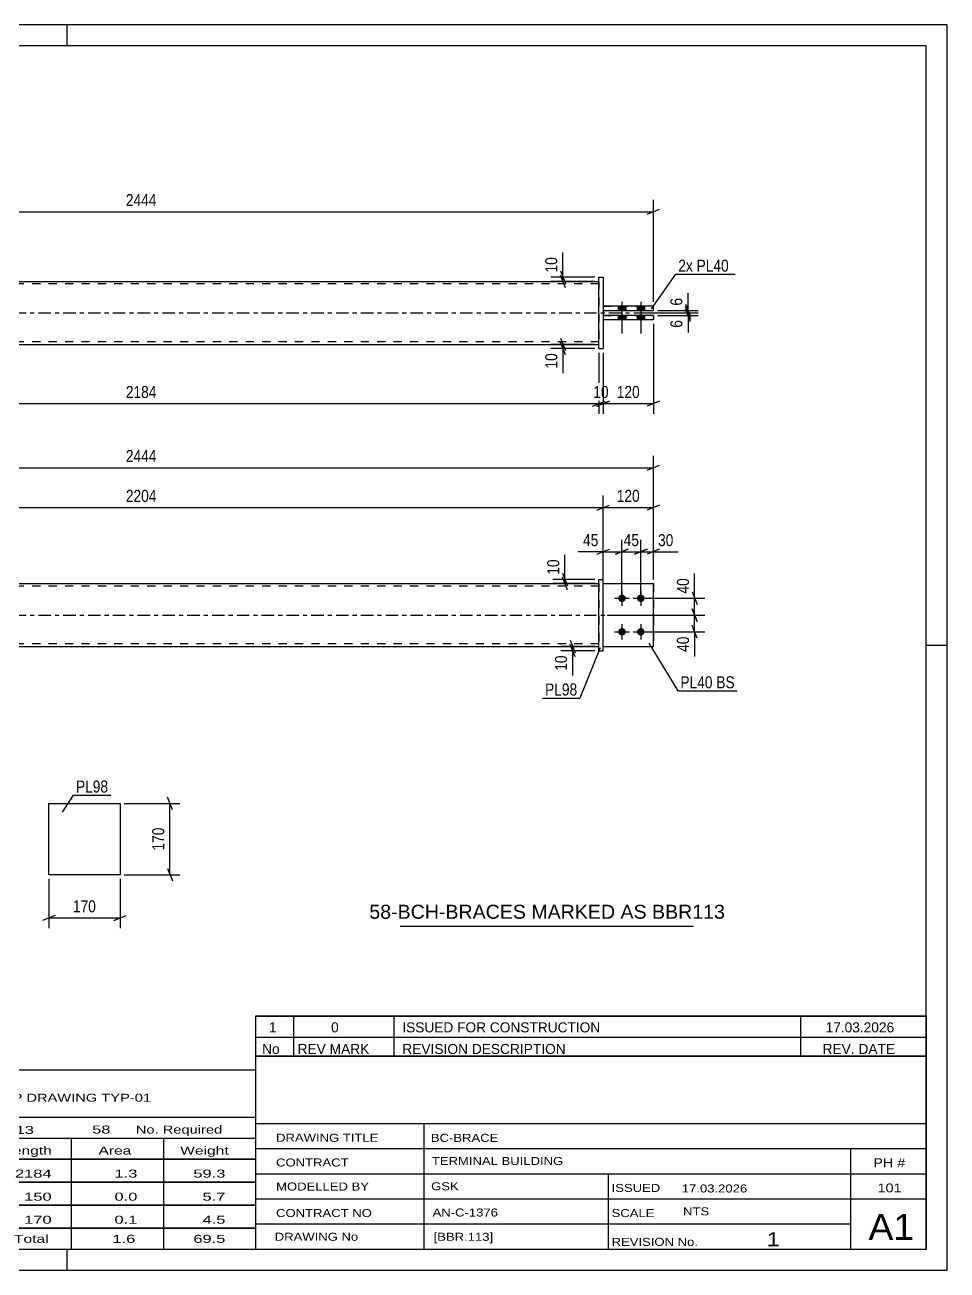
# Model space of a CAD drawing. Header units: millimetres. Extents: x 0 to 420, y 0 to 297.
# Drawn here: x 199.9 to 420, y 0 to 297 of the extents above; entities that cross this region are included whole.
import ezdxf

# ---------------------------------------------------------------- set-up
doc = ezdxf.new("R2010")
doc.units = ezdxf.units.MM
doc.linetypes.add('DXK_LINE_DOT2', pattern=[3.9198, 1.9599, -1.9599])
doc.linetypes.add('DXK_LINE_DOT3', pattern=[5.9187, 2.979, -0.9799, 0.9799, -0.9799])
doc.styles.add('Arial', font='ARIAL.TTF', dxfattribs={"height": 0.2})
doc.styles.add('Arial Narrow', font='ARIALN.TTF', dxfattribs={"height": 0.2})

# ---------------------------------------------------------------- blocks, each defined once
blk = doc.blocks.new('Unknown-580604944-1163')
at = {"color": 5, "linetype": 'Continuous'}
for p, q in [((420, 297), (0, 297)), ((210, 292), (210, 297)), ((420, 0), (420, 297)), ((415, 292), (5, 292)), ((415, 5), (415, 292)), ((420, 149), (415, 149)), ((5, 5), (415, 5)), ((210, 0), (210, 5)), ((0, 0), (420, 0))]:
    blk.add_line(p, q, dxfattribs=at)
blk = doc.blocks.new('Part-580604944-1802 - 1790')
at = {"color": 2, "linetype": 'Continuous'}
for p, q in [((336.91, 164.74), (337.91, 164.74)), ((336.91, 147.74), (336.91, 164.74)), ((337.91, 147.74), (337.91, 164.74)), ((336.91, 147.74), (336.91, 147.74)), ((336.91, 147.74), (337.91, 147.74))]:
    blk.add_line(p, q, dxfattribs=at)
at = {"color": 7, "linetype": 'DXK_LINE_DOT2'}
for p, q in [((336.91, 164.74), (337.91, 164.74)), ((336.91, 147.74), (337.91, 147.74))]:
    blk.add_line(p, q, dxfattribs=at)
blk = doc.blocks.new('Part-580604944-1822 - 1790')
at = {"color": 2, "linetype": 'Continuous'}
for p, q in [((337.91, 163.74), (349.91, 163.74)), ((349.91, 163.74), (349.91, 163.74)), ((349.91, 148.74), (349.91, 163.74)), ((337.91, 148.74), (349.91, 148.74))]:
    blk.add_line(p, q, dxfattribs=at)
at = {"color": 7, "linetype": 'DXK_LINE_DOT2'}
for p, q in [((337.91, 163.74), (349.91, 163.74)), ((337.91, 148.74), (337.91, 163.74)), ((337.91, 148.74), (337.91, 148.74)), ((337.91, 148.74), (349.91, 148.74))]:
    blk.add_line(p, q, dxfattribs=at)
blk = doc.blocks.new('Part-580604944-1827 - 1790')
at = {"color": 2, "linetype": 'Continuous'}
for p, q in [((118.47, 163.74), (336.91, 163.74)), ((118.47, 148.74), (336.91, 148.74))]:
    blk.add_line(p, q, dxfattribs=at)
at = {"color": 7, "linetype": 'DXK_LINE_DOT2'}
for p, q in [((118.47, 148.74), (118.47, 163.74)), ((336.91, 163.74), (336.91, 148.74)), ((336.91, 163.14), (118.47, 163.14)), ((336.91, 149.34), (118.47, 149.34))]:
    blk.add_line(p, q, dxfattribs=at)
at = {"color": 7, "linetype": 'DXK_LINE_DOT3'}
blk.add_line((108.47, 156.24), (346.91, 156.24), dxfattribs=at)
blk = doc.blocks.new('Bolt-580604944-1828 - 1790')
at = {"linetype": 'Continuous'}
for points in [[(342.41, 161.14), (342.59, 161.12), (342.77, 161.06), (342.94, 160.96), (343.08, 160.84), (343.19, 160.69), (343.26, 160.51), (343.3, 160.33), (343.3, 160.14), (343.26, 159.96), (343.19, 159.79), (343.08, 159.63), (342.94, 159.51), (342.77, 159.41), (342.59, 159.36), (342.41, 159.34), (342.22, 159.36), (342.04, 159.41), (341.88, 159.51), (341.74, 159.63), (341.63, 159.79), (341.55, 159.96), (341.51, 160.14), (341.51, 160.33), (341.55, 160.51), (341.63, 160.69), (341.74, 160.84), (341.88, 160.96), (342.04, 161.06), (342.22, 161.12)], [(346.91, 161.14), (347.09, 161.12), (347.27, 161.06), (347.44, 160.96), (347.58, 160.84), (347.69, 160.69), (347.76, 160.51), (347.8, 160.33), (347.8, 160.14), (347.76, 159.96), (347.69, 159.79), (347.58, 159.63), (347.44, 159.51), (347.27, 159.41), (347.09, 159.36), (346.91, 159.34), (346.72, 159.36), (346.54, 159.41), (346.38, 159.51), (346.24, 159.63), (346.13, 159.79), (346.05, 159.96), (346.01, 160.14), (346.01, 160.33), (346.05, 160.51), (346.13, 160.69), (346.24, 160.84), (346.38, 160.96), (346.54, 161.06), (346.72, 161.12)], [(342.41, 153.14), (342.59, 153.12), (342.77, 153.06), (342.94, 152.96), (343.08, 152.84), (343.19, 152.69), (343.26, 152.51), (343.3, 152.33), (343.3, 152.14), (343.26, 151.96), (343.19, 151.79), (343.08, 151.63), (342.94, 151.51), (342.77, 151.41), (342.59, 151.36), (342.41, 151.34), (342.22, 151.36), (342.04, 151.41), (341.88, 151.51), (341.74, 151.63), (341.63, 151.79), (341.55, 151.96), (341.51, 152.14), (341.51, 152.33), (341.55, 152.51), (341.63, 152.69), (341.74, 152.84), (341.88, 152.96), (342.04, 153.06), (342.22, 153.12)], [(346.91, 153.14), (347.09, 153.12), (347.27, 153.06), (347.44, 152.96), (347.58, 152.84), (347.69, 152.69), (347.76, 152.51), (347.8, 152.33), (347.8, 152.14), (347.76, 151.96), (347.69, 151.79), (347.58, 151.63), (347.44, 151.51), (347.27, 151.41), (347.09, 151.36), (346.91, 151.34), (346.72, 151.36), (346.54, 151.41), (346.38, 151.51), (346.24, 151.63), (346.13, 151.79), (346.05, 151.96), (346.01, 152.14), (346.01, 152.33), (346.05, 152.51), (346.13, 152.69), (346.24, 152.84), (346.38, 152.96), (346.54, 153.06), (346.72, 153.12)]]:
    blk.add_hatch(color=1, dxfattribs=at).paths.add_polyline_path(points)
at = {"color": 1, "linetype": 'Continuous'}
for p, q in [((342.41, 162.04), (342.41, 158.44)), ((346.91, 162.04), (346.91, 158.44)), ((340.61, 160.24), (344.21, 160.24)), ((345.11, 160.24), (348.71, 160.24)), ((340.61, 152.24), (344.21, 152.24)), ((342.41, 154.04), (342.41, 150.44)), ((345.11, 152.24), (348.71, 152.24)), ((346.91, 154.04), (346.91, 150.44))]:
    blk.add_line(p, q, dxfattribs=at)
blk = doc.blocks.new('Part-580604944-1833 - 1790')
at = {"color": 7, "linetype": 'DXK_LINE_DOT2'}
for p, q in [((337.91, 163.74), (349.91, 163.74)), ((337.91, 148.74), (337.91, 163.74)), ((337.91, 163.74), (349.91, 163.74)), ((349.91, 163.74), (349.91, 163.74)), ((349.91, 163.74), (349.91, 148.74)), ((337.91, 148.74), (337.91, 148.74)), ((337.91, 148.74), (349.91, 148.74)), ((337.91, 148.74), (349.91, 148.74))]:
    blk.add_line(p, q, dxfattribs=at)
blk = doc.blocks.new('Part-580604944-2132 - 2122')
at = {"color": 2, "linetype": 'Continuous'}
for p, q in [((336.91, 236.81), (336.91, 236.81)), ((336.91, 219.81), (336.91, 236.81)), ((336.91, 236.81), (337.91, 236.81)), ((337.91, 236.81), (337.91, 236.81)), ((337.91, 236.81), (337.91, 219.81)), ((336.91, 219.81), (337.91, 219.81)), ((336.91, 219.81), (336.91, 219.81)), ((337.91, 219.81), (337.91, 219.81))]:
    blk.add_line(p, q, dxfattribs=at)
at = {"color": 7, "linetype": 'DXK_LINE_DOT2'}
for p, q in [((336.91, 236.81), (337.91, 236.81)), ((336.91, 219.81), (337.91, 219.81)), ((337.91, 219.81), (337.91, 219.81))]:
    blk.add_line(p, q, dxfattribs=at)
blk = doc.blocks.new('Bolt-580604944-2126 - 2122')
at = {"linetype": 'Continuous'}
for points in [[(343.31, 229.91), (341.51, 229.91), (341.51, 228.91), (343.31, 228.91)], [(343.31, 229.91), (341.51, 229.91), (341.51, 228.91), (343.31, 228.91)], [(347.81, 229.91), (346.01, 229.91), (346.01, 228.91), (347.81, 228.91)], [(347.81, 229.91), (346.01, 229.91), (346.01, 228.91), (347.81, 228.91)], [(343.31, 227.71), (341.51, 227.71), (341.51, 226.71), (343.31, 226.71)], [(343.31, 227.71), (341.51, 227.71), (341.51, 226.71), (343.31, 226.71)], [(347.81, 227.71), (346.01, 227.71), (346.01, 226.71), (347.81, 226.71)], [(347.81, 227.71), (346.01, 227.71), (346.01, 226.71), (347.81, 226.71)]]:
    blk.add_hatch(color=1, dxfattribs=at).paths.add_polyline_path(points)
at = {"color": 1, "linetype": 'Continuous'}
for p, q in [((341.51, 229.91), (341.51, 228.91)), ((341.51, 229.91), (341.51, 228.91)), ((342.41, 230.91), (342.41, 223.41)), ((342.41, 230.91), (342.41, 223.41)), ((343.31, 229.91), (343.31, 228.91)), ((343.31, 229.91), (343.31, 228.91)), ((346.01, 229.91), (346.01, 228.91)), ((346.01, 229.91), (346.01, 228.91)), ((346.91, 230.91), (346.91, 223.41)), ((346.91, 230.91), (346.91, 223.41)), ((347.81, 229.91), (347.81, 228.91)), ((347.81, 229.91), (347.81, 228.91)), ((341.51, 227.71), (341.51, 226.71)), ((341.51, 227.71), (341.51, 226.71)), ((343.31, 227.71), (343.31, 226.71)), ((343.31, 227.71), (343.31, 226.71)), ((346.01, 227.71), (346.01, 226.71)), ((346.01, 227.71), (346.01, 226.71)), ((347.81, 227.71), (347.81, 226.71)), ((347.81, 227.71), (347.81, 226.71))]:
    blk.add_line(p, q, dxfattribs=at)
blk = doc.blocks.new('Part-580604944-2131 - 2122')
at = {"color": 2, "linetype": 'Continuous'}
for p, q in [((118.47, 235.81), (336.91, 235.81)), ((118.47, 220.81), (336.91, 220.81))]:
    blk.add_line(p, q, dxfattribs=at)
at = {"color": 7, "linetype": 'DXK_LINE_DOT2'}
for p, q in [((118.47, 235.81), (118.47, 220.81)), ((336.91, 235.21), (118.47, 235.21)), ((336.91, 235.81), (336.91, 220.81)), ((336.91, 221.41), (118.47, 221.41))]:
    blk.add_line(p, q, dxfattribs=at)
at = {"color": 7, "linetype": 'DXK_LINE_DOT3'}
blk.add_line((108.47, 228.31), (346.91, 228.31), dxfattribs=at)
blk = doc.blocks.new('Part-580604944-2148 - 2122')
at = {"color": 2, "linetype": 'Continuous'}
for p, q in [((349.91, 229.91), (337.91, 229.91)), ((337.91, 228.91), (349.91, 228.91)), ((349.91, 228.91), (349.91, 229.91))]:
    blk.add_line(p, q, dxfattribs=at)
at = {"color": 7, "linetype": 'DXK_LINE_DOT2'}
for p, q in [((337.91, 229.91), (337.91, 228.91)), ((337.91, 229.91), (349.91, 229.91)), ((337.91, 228.91), (349.91, 228.91))]:
    blk.add_line(p, q, dxfattribs=at)
blk = doc.blocks.new('Part-580604944-2153 - 2122')
at = {"color": 2, "linetype": 'Continuous'}
for p, q in [((349.91, 227.71), (337.91, 227.71)), ((337.91, 226.71), (349.91, 226.71)), ((349.91, 227.71), (349.91, 226.71))]:
    blk.add_line(p, q, dxfattribs=at)
at = {"color": 7, "linetype": 'DXK_LINE_DOT2'}
for p, q in [((337.91, 227.71), (337.91, 226.71)), ((337.91, 227.71), (349.91, 227.71)), ((337.91, 226.71), (349.91, 226.71))]:
    blk.add_line(p, q, dxfattribs=at)
blk = doc.blocks.new('Part-580604944-1389 - 1373')
at = {"color": 2, "linetype": 'Continuous'}
for p, q in [((205.64, 94.31), (205.64, 111.31)), ((205.64, 111.31), (222.64, 111.31)), ((222.64, 111.31), (222.64, 94.31)), ((222.64, 94.31), (205.64, 94.31))]:
    blk.add_line(p, q, dxfattribs=at)
blk = doc.blocks.new('StraightDimension-580604944-1861 - 1790')
at = {"color": 7, "linetype": 'Continuous'}
for p, q in [((342.41, 161.24), (342.41, 174.18)), ((346.91, 161.24), (346.91, 174.18)), ((340.91, 170.73), (343.91, 171.93)), ((342.41, 171.33), (346.91, 171.33)), ((348.41, 171.93), (345.41, 170.73))]:
    blk.add_line(p, q, dxfattribs=at)
at = {"color": 0}
blk.add_wipeout([(347.09, 172.08), (347.09, 176.28), (342.23, 176.28), (342.23, 172.08)], dxfattribs=at)
at = {"color": 3, "style": 'Arial Narrow'}
blk.add_text('45', height=2.863, dxfattribs=at).set_placement((342.83, 172.68))
blk = doc.blocks.new('StraightDimension-580604944-1945 - 1790')
at = {"color": 7, "linetype": 'Continuous'}
for p, q in [((117.47, 157.24), (117.47, 184.73)), ((337.91, 164.74), (337.91, 184.73)), ((118.97, 182.48), (115.97, 181.28)), ((117.47, 181.88), (337.91, 181.88)), ((336.41, 181.28), (339.41, 182.48))]:
    blk.add_line(p, q, dxfattribs=at)
at = {"color": 0}
blk.add_wipeout([(231.94, 182.63), (231.94, 186.83), (223.43, 186.83), (223.43, 182.63)], dxfattribs=at)
at = {"color": 3, "style": 'Arial Narrow'}
blk.add_text('2204', height=2.863, dxfattribs=at).set_placement((224.03, 183.23))
blk = doc.blocks.new('StraightDimension-580604944-1891 - 1790')
at = {"color": 7, "linetype": 'Continuous'}
for p, q in [((105.47, 164.74), (105.47, 194.24)), ((349.91, 164.74), (349.91, 194.24)), ((106.97, 191.99), (103.97, 190.79)), ((105.47, 191.39), (349.91, 191.39)), ((348.41, 190.79), (351.41, 191.99))]:
    blk.add_line(p, q, dxfattribs=at)
at = {"color": 0}
blk.add_wipeout([(231.94, 192.14), (231.94, 196.34), (223.43, 196.34), (223.43, 192.14)], dxfattribs=at)
at = {"color": 3, "style": 'Arial Narrow'}
blk.add_text('2444', height=2.863, dxfattribs=at).set_placement((224.03, 192.74))
blk = doc.blocks.new('StraightDimension-580604944-2083 - 1790')
at = {"color": 7, "linetype": 'Continuous'}
for p, q in [((335.91, 164.74), (325.94, 164.74)), ((335.91, 163.74), (325.94, 163.74)), ((328.19, 166.24), (329.39, 163.24)), ((329.39, 162.24), (328.19, 165.24)), ((328.79, 163.74), (328.79, 164.74))]:
    blk.add_line(p, q, dxfattribs=at)
at = {"color": 0}
blk.add_wipeout([(328.04, 170.12), (323.84, 170.12), (323.84, 165.26), (328.04, 165.26)], dxfattribs=at)
at = {"color": 7, "linetype": 'Continuous'}
blk.add_line((328.79, 164.74), (328.79, 170.64), dxfattribs=at)
blk.add_line((328.79, 164.74), (328.79, 170.64), dxfattribs=at)
at = {"color": 3, "style": 'Arial Narrow'}
blk.add_text('10', height=2.863, rotation=90.0002, dxfattribs=at).set_placement((327.44, 165.86))
blk = doc.blocks.new('StraightDimension-580604944-1874 - 1790')
at = {"color": 7, "linetype": 'Continuous'}
for p, q in [((346.91, 161.24), (346.91, 174.18)), ((349.91, 164.74), (349.91, 174.18)), ((345.41, 170.73), (348.41, 171.93)), ((346.91, 171.33), (349.91, 171.33)), ((351.41, 171.93), (348.41, 170.73))]:
    blk.add_line(p, q, dxfattribs=at)
at = {"color": 0}
blk.add_wipeout([(355.29, 172.08), (355.29, 176.28), (350.43, 176.28), (350.43, 172.08)], dxfattribs=at)
at = {"color": 7, "linetype": 'Continuous'}
blk.add_line((349.91, 171.33), (355.81, 171.33), dxfattribs=at)
blk.add_line((349.91, 171.33), (355.81, 171.33), dxfattribs=at)
at = {"color": 3, "style": 'Arial Narrow'}
blk.add_text('30', height=2.863, dxfattribs=at).set_placement((351.03, 172.68))
blk = doc.blocks.new('StraightDimension-580604944-1845 - 1790')
at = {"color": 7, "linetype": 'Continuous'}
for p, q in [((337.91, 164.74), (337.91, 174.18)), ((342.41, 161.24), (342.41, 174.18)), ((336.41, 170.73), (339.41, 171.93)), ((337.91, 171.33), (342.41, 171.33)), ((343.91, 171.93), (340.91, 170.73))]:
    blk.add_line(p, q, dxfattribs=at)
at = {"color": 0}
blk.add_wipeout([(337.38, 172.08), (337.38, 176.28), (332.53, 176.28), (332.53, 172.08)], dxfattribs=at)
at = {"color": 7, "linetype": 'Continuous'}
blk.add_line((337.91, 171.33), (332, 171.33), dxfattribs=at)
blk.add_line((337.91, 171.33), (332, 171.33), dxfattribs=at)
at = {"color": 3, "style": 'Arial Narrow'}
blk.add_text('45', height=2.863, dxfattribs=at).set_placement((333.13, 172.68))
blk = doc.blocks.new('StraightDimension-580604944-1911 - 1790')
at = {"color": 7, "linetype": 'Continuous'}
for p, q in [((359.15, 161.74), (360.35, 158.74)), ((347.91, 160.24), (362.15, 160.24)), ((360.35, 154.74), (359.15, 157.74)), ((359.75, 156.24), (359.75, 160.24)), ((338.91, 156.24), (362.15, 156.24))]:
    blk.add_line(p, q, dxfattribs=at)
at = {"color": 0}
blk.add_wipeout([(359, 165.62), (354.8, 165.62), (354.8, 160.76), (359, 160.76)], dxfattribs=at)
at = {"color": 7, "linetype": 'Continuous'}
blk.add_line((359.75, 160.24), (359.75, 166.14), dxfattribs=at)
blk.add_line((359.75, 160.24), (359.75, 166.14), dxfattribs=at)
at = {"color": 3, "style": 'Arial Narrow'}
blk.add_text('40', height=2.863, rotation=90.0002, dxfattribs=at).set_placement((358.4, 161.36))
blk = doc.blocks.new('StraightDimension-580604944-1920 - 1790')
at = {"color": 7, "linetype": 'Continuous'}
for p, q in [((359.15, 157.74), (360.35, 154.74)), ((338.91, 156.24), (362.15, 156.24)), ((359.75, 152.24), (359.75, 156.24)), ((347.91, 152.24), (362.15, 152.24)), ((360.35, 150.74), (359.15, 153.74))]:
    blk.add_line(p, q, dxfattribs=at)
at = {"color": 0}
blk.add_wipeout([(359, 151.71), (354.8, 151.71), (354.8, 146.85), (359, 146.85)], dxfattribs=at)
at = {"color": 7, "linetype": 'Continuous'}
blk.add_line((359.75, 152.24), (359.75, 146.33), dxfattribs=at)
blk.add_line((359.75, 152.24), (359.75, 146.33), dxfattribs=at)
at = {"color": 3, "style": 'Arial Narrow'}
blk.add_text('40', height=2.863, rotation=90.0002, dxfattribs=at).set_placement((358.4, 147.45))
blk = doc.blocks.new('StraightDimension-580604944-1960 - 1790')
at = {"color": 7, "linetype": 'Continuous'}
for p, q in [((337.91, 164.74), (337.91, 184.73)), ((349.91, 164.74), (349.91, 184.73)), ((336.41, 181.28), (339.41, 182.48)), ((337.91, 181.88), (349.91, 181.88)), ((351.41, 182.48), (348.41, 181.28))]:
    blk.add_line(p, q, dxfattribs=at)
at = {"color": 0}
blk.add_wipeout([(347.25, 182.63), (347.25, 186.83), (340.57, 186.83), (340.57, 182.63)], dxfattribs=at)
at = {"color": 3, "style": 'Arial Narrow'}
blk.add_text('120', height=2.863, dxfattribs=at).set_placement((341.17, 183.23))
blk = doc.blocks.new('StraightDimension-580604944-2074 - 1790')
at = {"color": 7, "linetype": 'Continuous'}
for p, q in [((335.91, 148.74), (327.8, 148.74)), ((330.05, 150.24), (331.25, 147.24)), ((331.25, 146.24), (330.05, 149.24)), ((330.65, 147.74), (330.65, 148.74)), ((335.91, 147.74), (327.8, 147.74))]:
    blk.add_line(p, q, dxfattribs=at)
at = {"color": 0}
blk.add_wipeout([(329.9, 147.21), (325.7, 147.21), (325.7, 142.35), (329.9, 142.35)], dxfattribs=at)
at = {"color": 7, "linetype": 'Continuous'}
blk.add_line((330.65, 147.74), (330.65, 141.83), dxfattribs=at)
blk.add_line((330.65, 147.74), (330.65, 141.83), dxfattribs=at)
at = {"color": 3, "style": 'Arial Narrow'}
blk.add_text('10', height=2.863, rotation=90.0002, dxfattribs=at).set_placement((329.3, 142.95))
blk = doc.blocks.new('StraightDimension-580604944-2189 - 2122')
at = {"color": 7, "linetype": 'Continuous'}
for p, q in [((118.47, 218.81), (118.47, 204.26)), ((336.91, 218.81), (336.91, 204.26)), ((119.97, 207.26), (116.97, 206.06)), ((118.47, 206.66), (336.91, 206.66)), ((335.41, 206.06), (338.41, 207.26))]:
    blk.add_line(p, q, dxfattribs=at)
at = {"color": 0}
blk.add_wipeout([(231.94, 207.41), (231.94, 211.61), (223.43, 211.61), (223.43, 207.41)], dxfattribs=at)
at = {"color": 3, "style": 'Arial Narrow'}
blk.add_text('2184', height=2.863, dxfattribs=at).set_placement((224.03, 208.01))
blk = doc.blocks.new('StraightDimension-580604944-2178 - 2122')
at = {"color": 7, "linetype": 'Continuous'}
for p, q in [((106.97, 253.03), (103.97, 251.83)), ((105.47, 230.91), (105.47, 255.28)), ((348.41, 251.83), (351.41, 253.03)), ((349.91, 230.91), (349.91, 255.28)), ((105.47, 252.43), (349.91, 252.43))]:
    blk.add_line(p, q, dxfattribs=at)
at = {"color": 0}
blk.add_wipeout([(231.94, 253.18), (231.94, 257.38), (223.43, 257.38), (223.43, 253.18)], dxfattribs=at)
at = {"color": 3, "style": 'Arial Narrow'}
blk.add_text('2444', height=2.863, dxfattribs=at).set_placement((224.03, 253.78))
blk = doc.blocks.new('StraightDimension-580604944-2216 - 2122')
at = {"color": 7, "linetype": 'Continuous'}
for p, q in [((336.91, 218.81), (336.91, 204.26)), ((337.91, 218.81), (337.91, 204.26)), ((335.41, 206.06), (338.41, 207.26)), ((339.41, 207.26), (336.41, 206.06)), ((336.91, 206.66), (337.91, 206.66))]:
    blk.add_line(p, q, dxfattribs=at)
at = {"color": 0}
blk.add_wipeout([(339.84, 207.41), (339.84, 211.61), (334.98, 211.61), (334.98, 207.41)], dxfattribs=at)
at = {"color": 3, "style": 'Arial Narrow'}
blk.add_text('10', height=2.863, dxfattribs=at).set_placement((335.58, 208.01))
blk = doc.blocks.new('StraightDimension-580604944-2225 - 2122')
at = {"color": 7, "linetype": 'Continuous'}
for p, q in [((349.91, 225.71), (349.91, 204.26)), ((337.91, 218.81), (337.91, 204.26)), ((336.41, 206.06), (339.41, 207.26)), ((337.91, 206.66), (349.91, 206.66)), ((351.41, 207.26), (348.41, 206.06))]:
    blk.add_line(p, q, dxfattribs=at)
at = {"color": 0}
blk.add_wipeout([(347.25, 207.41), (347.25, 211.61), (340.57, 211.61), (340.57, 207.41)], dxfattribs=at)
at = {"color": 3, "style": 'Arial Narrow'}
blk.add_text('120', height=2.863, dxfattribs=at).set_placement((341.17, 208.01))
blk = doc.blocks.new('StraightDimension-580604944-2236 - 2122')
at = {"color": 7, "linetype": 'Continuous'}
for p, q in [((335.91, 220.81), (325.47, 220.81)), ((335.91, 219.81), (325.47, 219.81)), ((327.72, 222.31), (328.92, 219.31)), ((328.92, 218.31), (327.72, 221.31)), ((328.32, 219.81), (328.32, 220.81))]:
    blk.add_line(p, q, dxfattribs=at)
at = {"color": 0}
blk.add_wipeout([(327.57, 219.29), (323.37, 219.29), (323.37, 214.43), (327.57, 214.43)], dxfattribs=at)
at = {"color": 7, "linetype": 'Continuous'}
blk.add_line((328.32, 219.81), (328.32, 213.9), dxfattribs=at)
blk.add_line((328.32, 219.81), (328.32, 213.9), dxfattribs=at)
at = {"color": 3, "style": 'Arial Narrow'}
blk.add_text('10', height=2.863, rotation=90.0002, dxfattribs=at).set_placement((326.97, 215.03))
blk = doc.blocks.new('StraightDimension-580604944-2257 - 2122')
at = {"color": 7, "linetype": 'Continuous'}
for p, q in [((357.58, 229.81), (358.78, 226.81)), ((358.78, 226.21), (357.58, 229.21)), ((345.66, 228.31), (360.58, 228.31)), ((350.91, 227.71), (360.58, 227.71)), ((358.18, 227.71), (358.18, 228.31))]:
    blk.add_line(p, q, dxfattribs=at)
at = {"color": 0}
blk.add_wipeout([(357.43, 227.19), (353.23, 227.19), (353.23, 224.16), (357.43, 224.16)], dxfattribs=at)
at = {"color": 7, "linetype": 'Continuous'}
blk.add_line((358.18, 227.71), (358.18, 223.63), dxfattribs=at)
blk.add_line((358.18, 227.71), (358.18, 223.63), dxfattribs=at)
at = {"color": 3, "style": 'Arial Narrow'}
blk.add_text('6', height=2.86, rotation=90.0002, dxfattribs=at).set_placement((356.83, 224.76))
blk = doc.blocks.new('StraightDimension-580604944-2266 - 2122')
at = {"color": 7, "linetype": 'Continuous'}
for p, q in [((350.91, 228.91), (360.58, 228.91)), ((357.58, 230.41), (358.78, 227.41)), ((358.78, 226.81), (357.58, 229.81)), ((358.18, 228.31), (358.18, 228.91)), ((345.66, 228.31), (360.58, 228.31))]:
    blk.add_line(p, q, dxfattribs=at)
at = {"color": 0}
blk.add_wipeout([(357.43, 232.46), (353.23, 232.46), (353.23, 229.44), (357.43, 229.44)], dxfattribs=at)
at = {"color": 7, "linetype": 'Continuous'}
blk.add_line((358.18, 228.91), (358.18, 232.99), dxfattribs=at)
blk.add_line((358.18, 228.91), (358.18, 232.99), dxfattribs=at)
at = {"color": 3, "style": 'Arial Narrow'}
blk.add_text('6', height=2.86, rotation=90.0002, dxfattribs=at).set_placement((356.83, 230.04))
blk = doc.blocks.new('StraightDimension-580604944-2275 - 2122')
at = {"color": 7, "linetype": 'Continuous'}
for p, q in [((327.72, 238.31), (328.92, 235.31)), ((335.91, 236.81), (325.47, 236.81)), ((335.91, 235.81), (325.47, 235.81)), ((328.92, 234.31), (327.72, 237.31)), ((328.32, 235.81), (328.32, 236.81))]:
    blk.add_line(p, q, dxfattribs=at)
at = {"color": 0}
blk.add_wipeout([(327.57, 242.19), (323.37, 242.19), (323.37, 237.34), (327.57, 237.34)], dxfattribs=at)
at = {"color": 7, "linetype": 'Continuous'}
blk.add_line((328.32, 236.81), (328.32, 242.72), dxfattribs=at)
blk.add_line((328.32, 236.81), (328.32, 242.72), dxfattribs=at)
at = {"color": 3, "style": 'Arial Narrow'}
blk.add_text('10', height=2.863, rotation=90.0002, dxfattribs=at).set_placement((326.97, 237.94))
blk = doc.blocks.new('StraightDimension-580604944-1401 - 1373')
at = {"color": 7, "linetype": 'Continuous'}
for p, q in [((205.64, 93.31), (205.64, 81.59)), ((222.64, 93.31), (222.64, 81.59)), ((207.14, 84.59), (204.14, 83.39)), ((205.64, 83.99), (222.64, 83.99)), ((221.14, 83.39), (224.14, 84.59))]:
    blk.add_line(p, q, dxfattribs=at)
at = {"color": 0}
blk.add_wipeout([(217.48, 84.74), (217.48, 88.94), (210.8, 88.94), (210.8, 84.74)], dxfattribs=at)
at = {"color": 3, "style": 'Arial Narrow'}
blk.add_text('170', height=2.863, dxfattribs=at).set_placement((211.4, 85.34))
blk = doc.blocks.new('StraightDimension-580604944-1391 - 1373')
at = {"color": 7, "linetype": 'Continuous'}
for p, q in [((223.64, 111.31), (236.94, 111.31)), ((235.14, 109.81), (233.94, 112.81)), ((234.54, 94.31), (234.54, 111.31)), ((233.94, 95.81), (235.14, 92.81)), ((223.64, 94.31), (236.94, 94.31))]:
    blk.add_line(p, q, dxfattribs=at)
at = {"color": 0}
blk.add_wipeout([(233.79, 106.15), (229.59, 106.15), (229.59, 99.47), (233.79, 99.47)], dxfattribs=at)
at = {"color": 3, "style": 'Arial Narrow'}
blk.add_text('170', height=2.863, rotation=90.0002, dxfattribs=at).set_placement((233.19, 100.07))
blk = doc.blocks.new('Unknown-580604944-3709')
at = {"color": 7, "linetype": 'Continuous'}
for p, q in [((255, 51.05), (255, 5)), ((255, 51.05), (415, 51.05)), ((415, 51), (415, 5)), ((255, 35), (415, 35)), ((295.14, 35), (295.14, 5)), ((255, 29), (415, 29)), ((397, 5.05), (397, 29.05)), ((255, 23), (415, 23)), ((339.14, 23), (339.14, 5)), ((255, 17), (415, 17)), ((255, 11), (397, 11)), ((255, 5), (415, 5))]:
    blk.add_line(p, q, dxfattribs=at)
at = {"color": 7, "style": 'Arial Narrow'}
for s, height, width, p in [('DRAWING TITLE', 1.9089, 1.425378, (259.88, 30.61)), ('BC-BRACE', 1.909, 1.425378, (296.81, 30.59)), ('TERMINAL BUILDING', 1.9089, 1.425378, (297.06, 25.07)), ('CONTRACT', 1.909, 1.425378, (259.88, 24.71)), ('MODELLED BY', 1.9089, 1.425378, (259.88, 18.98)), ('GSK', 1.909, 1.425378, (296.88, 19.04)), ('ISSUED', 1.909, 1.425378, (339.94, 18.64)), ('17.03.2026', 1.909, 1.425378, (356.69, 18.52)), ('CONTRACT NO', 1.9089, 1.425378, (259.88, 12.66)), ('AN-C-1376', 1.909, 1.425378, (297.23, 12.78)), ('SCALE', 1.909, 1.425378, (339.94, 12.65)), ('A1', 6.204, 1.25, (401.24, 7.2)), ('DRAWING No', 1.909, 1.425378, (259.56, 7)), ('[BBR.113]', 1.909, 1.425378, (297.46, 6.99)), ('1', 3.34, 1.5, (376.91, 5.68)), ('REVISION No.', 1.9089, 1.425378, (339.94, 5.77))]:
    blk.add_text(s, height=height, dxfattribs=dict(at, width=width)).set_placement(p)
at = {"color": 7, "linetype": 'Continuous', "style": 'Arial Narrow'}
for s, height, width, p in [('PH #', 2.1, 1.42538, (402.4, 24.55)), ('101', 2.1, 1.42538, (403.41, 18.55)), ('NTS', 1.909, 1.425378, (357, 13.05))]:
    blk.add_text(s, height=height, dxfattribs=dict(at, width=width)).set_placement(p)
blk = doc.blocks.new('Unknown-580604944-3710')
at = {"color": 7, "linetype": 'Continuous'}
for p, q in [((255, 60.55), (415, 60.55)), ((415, 60.55), (255, 60.55)), ((255, 60.55), (255, 55.55)), ((264, 60.55), (264, 55.55)), ((288, 60.55), (288, 55.55)), ((385, 60.55), (385, 55.55)), ((415, 60.55), (415, 55.55)), ((255, 55.55), (415, 55.55)), ((255, 55.55), (255, 51.05)), ((255, 55.55), (415, 55.55)), ((264, 55.55), (264, 51.05)), ((288, 55.55), (288, 51.05)), ((385, 55.55), (385, 51.05)), ((415, 55.55), (415, 51.05)), ((415, 51.05), (255, 51.05))]:
    blk.add_line(p, q, dxfattribs=at)
at = {"color": 7, "linetype": 'Continuous', "style": 'Arial Narrow'}
for s, height, width, p in [('1', 2.39, 1.196471, (258.16, 56.7)), ('0', 2.39, 1.196471, (273, 56.7)), ('ISSUED FOR CONSTRUCTION', 2.3861, 1.196471, (290, 56.7)), ('17.03.2026', 2.386, 1.196471, (391, 56.7)), ('No', 2.386, 1.2, (256.54, 51.55)), ('REV MARK', 2.386, 1.2, (265, 51.55)), ('REVISION DESCRIPTION', 2.3861, 1.2, (290, 51.55)), ('REV. DATE', 2.386, 1.2, (390.28, 51.55))]:
    blk.add_text(s, height=height, dxfattribs=dict(at, width=width)).set_placement(p)
blk = doc.blocks.new('Unknown-580604944-3711')
at = {"color": 7, "linetype": 'Continuous'}
for p, q in [((95, 47.75), (255, 47.75)), ((95, 36.5), (95, 47.75)), ((255, 47.75), (255, 36.5)), ((95, 36.5), (255, 36.5)), ((95, 36.5), (95, 31.5)), ((255, 36.5), (255, 31.5)), ((95, 31.5), (255, 31.5)), ((95, 31.5), (95, 26.5)), ((119, 31.5), (119, 26.5)), ((154.5, 31.5), (154.5, 26.5)), ((180.5, 31.5), (180.5, 26.5)), ((193.5, 31.5), (193.5, 26.5)), ((211, 31.5), (211, 26.5)), ((233, 31.5), (233, 26.5)), ((255, 31.5), (255, 26.5)), ((95, 26.5), (255, 26.5)), ((95, 26.45), (95, 21.05)), ((95, 26.45), (255, 26.45)), ((119, 26.5), (119, 21)), ((154.5, 26.5), (154.5, 21)), ((180.5, 26.5), (180.5, 21)), ((193.5, 26.5), (193.5, 21)), ((211, 26.5), (211, 21)), ((233, 26.5), (233, 21)), ((255, 26.45), (255, 21.05)), ((95, 21.05), (255, 21.05)), ((95, 20.95), (95, 15.55)), ((95, 20.95), (255, 20.95)), ((119, 21), (119, 15.5)), ((154.5, 21), (154.5, 15.5)), ((180.5, 21), (180.5, 15.5)), ((193.5, 21), (193.5, 15.5)), ((211, 21), (211, 15.5)), ((233, 21), (233, 15.5)), ((255, 20.95), (255, 15.55)), ((95, 15.55), (255, 15.55)), ((95, 15.45), (95, 10.05)), ((95, 15.45), (255, 15.45)), ((119, 15.5), (119, 10)), ((154.5, 15.5), (154.5, 10)), ((180.5, 15.5), (180.5, 10)), ((193.5, 15.5), (193.5, 10)), ((211, 15.5), (211, 10)), ((233, 15.5), (233, 10)), ((255, 15.45), (255, 10.05)), ((95, 10.05), (255, 10.05)), ((95, 10), (255, 10)), ((95, 10), (95, 5)), ((211, 10), (211, 5)), ((233, 10), (233, 5)), ((255, 10), (255, 5)), ((95, 5), (255, 5))]:
    blk.add_line(p, q, dxfattribs=at)
at = {"color": 7, "style": 'Arial Narrow'}
for s, height, width, p in [('GENERAL NOTES & WELD DETAILS :', 2.8633, 1.4, (96.15, 40.06)), ('REFER TYP DRAWING TYP-01', 1.9089, 1.6, (179.7, 40.16)), ("MATERIAL LIST FOR ASSEMBLY MK'D", 1.9089, 1.6, (96.15, 32.56)), ('BBR113', 1.909, 1.794707, (187.48, 32.47)), ('58', 1.909, 1.794707, (215.99, 32.56)), ('No. Required', 1.9089, 1.6, (226.41, 32.56)), ('Mark', 1.909, 1.7, (96.34, 27.5)), ('Profile', 1.909, 1.7, (129.41, 27.5)), ('Material', 1.909, 1.7, (159.54, 27.56)), ('No.', 1.909, 1.7, (184.5, 27.56)), ('Length', 1.909, 1.7, (195, 27.56)), ('Area', 1.909, 1.7, (217.5, 27.56)), ('Weight', 1.909, 1.7, (237, 27.56))]:
    blk.add_text(s, height=height, dxfattribs=dict(at, width=width)).set_placement(p)
at = {"color": 7, "linetype": 'Continuous', "style": 'Arial Narrow'}
for s, height, width, p in [('BBR113', 1.909, 1.794707, (96.5, 22.06)), ('SHS150*6', 1.909, 1.794707, (121, 22.06)), ('E350', 1.909, 1.794707, (160.74, 22.06)), ('1', 1.91, 1.794707, (184.86, 22.06)), ('2184', 1.909, 1.794707, (197.58, 22.06)), ('1.3', 1.909, 1.794707, (221.32, 22.06)), ('59.3', 1.909, 1.794707, (240.14, 22.06)), ('PL40', 1.909, 1.794707, (96.5, 16.56)), ('PL10*120', 1.909, 1.794707, (121, 16.56)), ('E350', 1.909, 1.794707, (160.74, 16.56)), ('4', 1.91, 1.794707, (184.86, 16.56)), ('150', 1.909, 1.794707, (199.77, 16.56)), ('0.0', 1.909, 1.794707, (221.32, 16.56)), ('5.7', 1.909, 1.794707, (242.33, 16.56)), ('PL98', 1.909, 1.794707, (96.5, 11.06)), ('PL10*170', 1.909, 1.794707, (121, 11.06)), ('E350', 1.909, 1.794707, (160.74, 11.06)), ('2', 1.91, 1.794707, (184.86, 11.06)), ('170', 1.909, 1.794707, (199.77, 11.06)), ('0.1', 1.909, 1.794707, (221.32, 11.06)), ('4.5', 1.909, 1.794707, (242.33, 11.06)), ('Total', 1.909, 1.7, (197.33, 6.5)), ('1.6', 1.909, 1.794707, (220.83, 6.5)), ('69.5', 1.909, 1.794707, (240.14, 6.5))]:
    blk.add_text(s, height=height, dxfattribs=dict(at, width=width)).set_placement(p)
blk = doc.blocks.new('Unknown-580604944-3712')
at = {"color": 7, "linetype": 'Continuous'}
blk.add_line((289.5, 82.05), (359.5, 82.05), dxfattribs=at)
at = {"color": 7, "style": 'Arial'}
blk.add_text('58-BCH-BRACES MARKED AS BBR113', height=3.3428, dxfattribs=at).set_placement((282.13, 83.8))
blk = doc.blocks.new('Mark-580604944-1798 - 1790')
at = {"color": 0}
blk.add_wipeout([(331.75, 137.05), (331.75, 140.05), (324.07, 140.05), (324.07, 137.05)], dxfattribs=at)
blk.add_wipeout([(331.75, 137.05), (331.75, 140.05), (324.07, 140.05), (324.07, 137.05)], dxfattribs=at)
at = {"color": 30, "linetype": 'Continuous'}
for p in [(337.21, 148.42), (323.47, 136.45)]:
    blk.add_line(p, (332.35, 136.45), dxfattribs=at)
at = {"color": 3, "style": 'Arial Narrow'}
blk.add_text('PL98', height=2.863, dxfattribs=at).set_placement((324.07, 137.05))
blk = doc.blocks.new('MarkSet-580604944-2107 - 1790')
at = {"color": 0}
blk.add_wipeout([(364.03, 138.77), (364.03, 141.77), (356.36, 141.77), (356.36, 138.77)], dxfattribs=at)
blk.add_wipeout([(364.03, 138.77), (364.03, 141.77), (356.36, 141.77), (356.36, 138.77)], dxfattribs=at)
at = {"color": 30, "linetype": 'Continuous'}
blk.add_line((348.84, 149.53), (355.76, 138.17), dxfattribs=at)
at = {"color": 0}
blk.add_wipeout([(369.31, 138.77), (369.31, 141.77), (364.93, 141.77), (364.93, 138.77)], dxfattribs=at)
blk.add_wipeout([(369.31, 138.77), (369.31, 141.77), (364.93, 141.77), (364.93, 138.77)], dxfattribs=at)
at = {"color": 30, "linetype": 'Continuous'}
blk.add_line((355.76, 138.17), (369.91, 138.17), dxfattribs=at)
at = {"color": 3, "style": 'Arial Narrow'}
for s, p in [('PL40', (356.36, 138.77)), ('BS', (364.93, 138.77))]:
    blk.add_text(s, height=2.863, dxfattribs=at).set_placement(p)
blk = doc.blocks.new('MarkSet-580604944-2328 - 2122')
at = {"color": 0}
blk.add_wipeout([(359.32, 238.14), (359.32, 241.14), (355.85, 241.14), (355.85, 238.14)], dxfattribs=at)
blk.add_wipeout([(359.32, 238.14), (359.32, 241.14), (355.85, 241.14), (355.85, 238.14)], dxfattribs=at)
at = {"color": 30, "linetype": 'Continuous'}
blk.add_line((349.43, 229.31), (355.25, 237.54), dxfattribs=at)
at = {"color": 0}
blk.add_wipeout([(367.9, 238.14), (367.9, 241.14), (360.22, 241.14), (360.22, 238.14)], dxfattribs=at)
blk.add_wipeout([(367.9, 238.14), (367.9, 241.14), (360.22, 241.14), (360.22, 238.14)], dxfattribs=at)
at = {"color": 30, "linetype": 'Continuous'}
blk.add_line((355.25, 237.54), (369.4, 237.54), dxfattribs=at)
at = {"color": 3, "style": 'Arial Narrow'}
for s, p in [('2x', (355.85, 238.14)), ('PL40', (360.22, 238.14))]:
    blk.add_text(s, height=2.863, dxfattribs=at).set_placement(p)
blk = doc.blocks.new('Mark-580604944-1385 - 1373')
at = {"color": 0}
blk.add_wipeout([(219.81, 113.91), (219.81, 116.91), (212.13, 116.91), (212.13, 113.91)], dxfattribs=at)
blk.add_wipeout([(219.81, 113.91), (219.81, 116.91), (212.13, 116.91), (212.13, 113.91)], dxfattribs=at)
at = {"color": 30, "linetype": 'Continuous'}
for p, q in [((208.89, 109.21), (211.53, 113.31)), ((211.53, 113.31), (220.41, 113.31))]:
    blk.add_line(p, q, dxfattribs=at)
at = {"color": 3, "style": 'Arial Narrow'}
blk.add_text('PL98', height=2.863, dxfattribs=at).set_placement((212.13, 113.91))

msp = doc.modelspace()

# ---------------------------------------------------------------- block references
for name in ['Unknown-580604944-1163', 'Part-580604944-2131 - 2122', 'Part-580604944-2132 - 2122', 'Part-580604944-2148 - 2122', 'Bolt-580604944-2126 - 2122', 'Part-580604944-2153 - 2122', 'Part-580604944-1827 - 1790', 'Part-580604944-1802 - 1790', 'Part-580604944-1822 - 1790', 'Part-580604944-1833 - 1790', 'Bolt-580604944-1828 - 1790', 'Part-580604944-1389 - 1373', 'Unknown-580604944-3712', 'Unknown-580604944-3710', 'Unknown-580604944-3709', 'Unknown-580604944-3711']:
    msp.add_blockref(name, (0, 0))

# ---------------------------------------------------------------- next in the draw order: block references
for name in ['StraightDimension-580604944-2178 - 2122', 'StraightDimension-580604944-2189 - 2122', 'StraightDimension-580604944-1945 - 1790', 'StraightDimension-580604944-1861 - 1790', 'StraightDimension-580604944-2074 - 1790', 'Mark-580604944-1385 - 1373', 'StraightDimension-580604944-1401 - 1373']:
    msp.add_blockref(name, (0, 0))

# ---------------------------------------------------------------- next in the draw order: block references
for name in ['StraightDimension-580604944-2275 - 2122', 'StraightDimension-580604944-2216 - 2122', 'StraightDimension-580604944-1891 - 1790', 'Mark-580604944-1798 - 1790', 'StraightDimension-580604944-1391 - 1373']:
    msp.add_blockref(name, (0, 0))

# ---------------------------------------------------------------- next in the draw order: block references
for name in ['StraightDimension-580604944-2225 - 2122', 'StraightDimension-580604944-1874 - 1790', 'StraightDimension-580604944-2083 - 1790']:
    msp.add_blockref(name, (0, 0))

# ---------------------------------------------------------------- next in the draw order: block references
for name in ['StraightDimension-580604944-2257 - 2122', 'StraightDimension-580604944-2236 - 2122', 'StraightDimension-580604944-1845 - 1790']:
    msp.add_blockref(name, (0, 0))

# ---------------------------------------------------------------- next in the draw order: block references
for name in ['StraightDimension-580604944-2266 - 2122', 'StraightDimension-580604944-1911 - 1790']:
    msp.add_blockref(name, (0, 0))

# ---------------------------------------------------------------- next in the draw order: block references
for name in ['MarkSet-580604944-2328 - 2122', 'StraightDimension-580604944-1960 - 1790', 'StraightDimension-580604944-1920 - 1790']:
    msp.add_blockref(name, (0, 0))

# ---------------------------------------------------------------- next in the draw order: block references
msp.add_blockref('MarkSet-580604944-2107 - 1790', (0, 0))

doc.saveas('drawing.dxf')
